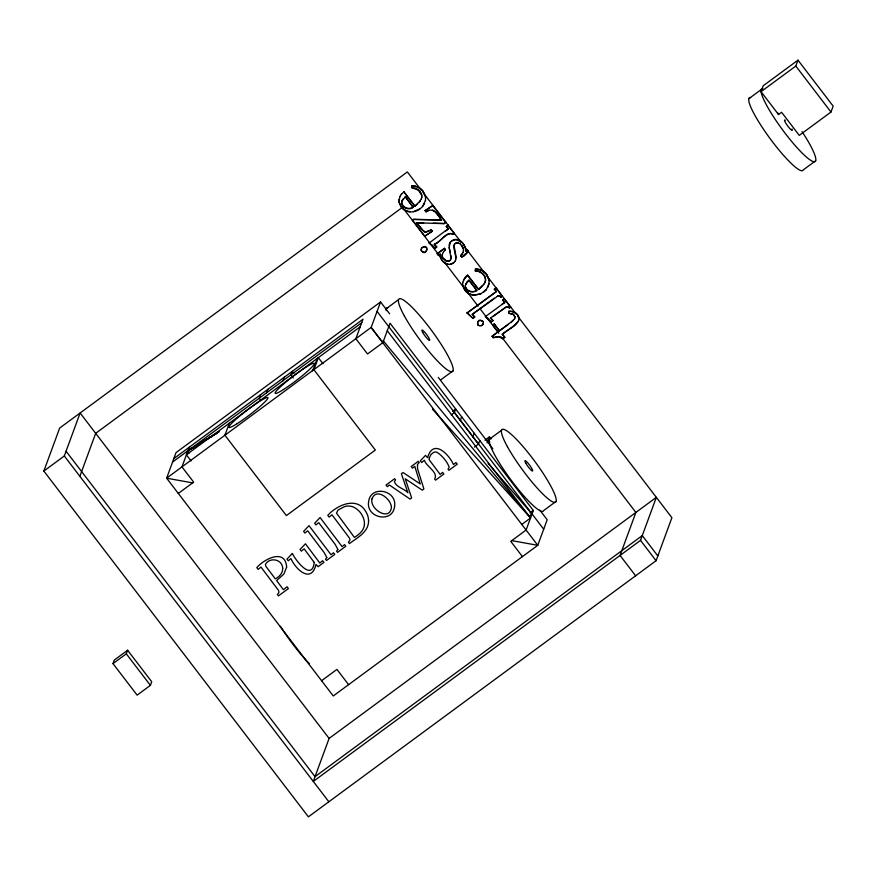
<?xml version="1.0" encoding="UTF-8"?>
<svg xmlns="http://www.w3.org/2000/svg" width="877" height="877" viewBox="0 0 877 877"><rect width="100%" height="100%" fill="white"/><g stroke="black" fill="none" stroke-linecap="round" stroke-linejoin="round"><path stroke-width="1.32" d="M451.041 258.781L449.232 247.424M451.151 255.744L450.526 259.965M421.267 249.068L421.157 250.405C427.198 258.441 429.631 241.054 421.574 248.257M425.444 200.559L425.63 197.139M508.803 313.275L513.341 314.207L514.974 317.057L513.253 314.437L508.803 313.275L508.956 311.291C513.549 310.611 519.184 313.867 518.921 318.932M421.771 195.418L418.482 190.232L411.565 187.59L411.719 185.781L415.128 186.034A14.229 13.944 20.2 0 1 423.065 191.131L425.542 197.38M485.025 282.273C487.316 276.299 480.793 270.971 475.246 270.829L475.411 269.02L478.809 269.283A14.229 13.944 20.2 0 1 486.757 274.38L489.311 280.388L488.138 286.932M518.691 320.302L519.009 318.691M455.656 259.921L455.996 256.029L453.979 245.253M514.656 318.768L515.062 316.827M449.079 245.845C449.21 239.64 457.531 237.283 461.499 241.712A13.868 13.594 20.2 0 1 465.139 247.204L465.862 251.085C471.497 247.467 465.117 257.158 461.653 256.961L460.699 255.711L462.157 254.045M462.979 252.631L463.495 250.57M465.303 285.628L466.981 281.977L469.031 280.037L476.913 290.342C473.163 292.688 467.759 291.877 465.764 287.667M421.333 199.024L421.892 196.974M399.824 196.634L398.936 202.061L401.107 206.972A12.19 11.949 20.2 0 0 409.987 211.916C416.06 212.442 421.793 208.77 424.534 203.442M462.628 282.712L465.106 277.417L467.594 275.159L478.634 289.443L467.594 275.159M425.531 200.329L422.528 206.61M489.223 283.567L486.22 289.859L483.435 292.414M312.859 370.456L317.299 358.397M517.737 316.213L671.903 517.715L656.073 560.721L308.397 816.838L43.85 471.059L59.669 428.053L407.356 171.936L421.464 190.375M43.85 471.059L64.306 455.985L80.125 412.99L329.105 738.423L313.286 781.429L640.517 540.375L656.336 497.369L329.105 738.423M79.862 476.332L95.681 433.326L402.466 207.334L441.504 258.364M113.001 663.615L114.328 660.03L127.614 650.241L151.732 681.769L150.416 685.354L137.13 695.143L113.001 663.615L126.299 653.825L127.614 650.241M322.988 363.747L318.318 357.641L313.889 369.699L375.356 450.044L286.384 515.577L224.918 435.233L229.357 423.174M260.546 394.727L259.219 398.311L260.776 400.34M266.498 392.94L267.825 389.366M283.052 380.761L284.367 377.176M414.942 206.205L403.902 191.92L414.942 206.205L420.467 200.592M413.144 207.334L405.349 196.788L413.144 207.334C407.652 211.96 397.665 204.692 403.288 198.739M411.719 185.781L415.04 186.275A14.229 13.944 20.2 0 1 422.977 191.372L424.676 194.266M411.565 187.59C416.279 187.141 422.626 191.723 421.804 197.215M389.629 313.813L380.552 301.951L371.146 327.516L537.776 545.319L511.773 540.616M413.845 219.283L412.453 220.478L413.845 219.283L441.526 219.995L413.758 219.524M432.306 231.21L424.578 236.319L432.306 231.21L431.352 229.949L426.112 232.098L424.117 231.758L416.443 222.78L423.668 222.966M425.137 210.633L432.986 205.437L425.137 210.633L426.025 211.806C433.106 206.402 438.303 214.865 441.438 220.237M426.025 211.806L429.05 210.316M173.832 458.594L363.012 319.239L355.843 338.719L367.518 353.979L382.854 342.677L390.024 323.196L533.315 510.48L526.101 530.048L510.765 541.361L522.429 556.621M425.082 232.065L431.352 229.949M421.618 251.392L421.245 250.164M426.935 249.868L426.573 247.621M436.625 247.161L434.258 244.409C440.397 242.392 446.886 230.903 453.157 234.302C446.546 230.223 440.594 242.567 434.345 244.168L436.713 246.919L434.915 248.421L429.171 242.808L430.07 243.981M434.915 248.421L436.713 246.919M444.058 223.668L445.812 222.21L444.058 223.668L416.443 222.78M446.316 226.617L448.07 225.159L446.316 226.617L448.388 229.072L445.505 230.947L448.476 228.842L446.404 226.387M442.194 260.316L440.649 257.476L440.111 254.023L438.533 255.481L437.239 253.782L444.442 248.301L445.341 249.835L444.442 248.301M438.533 255.481L437.327 253.541M440.111 254.023C438.993 261.532 449.912 268.713 454.9 261.401M453.069 234.532L454.385 233.403L453.157 234.302M455.284 243.4L457.005 242.49L460.524 243.751M461.653 256.961L468.548 251.337M465.862 251.085L467.244 249.638M475.411 269.02L478.721 269.524A14.229 13.944 20.2 0 1 486.669 274.622L489.223 280.629M475.246 270.829C481.451 270.017 488.862 278.064 484.06 284.082M467.057 313.012L496.393 291.471L494.332 289.015L496.305 291.712L467.057 313.012L472.911 318.428L474.709 316.937L472.352 314.185L494.299 298.202M474.621 317.167L472.352 314.185M472.911 318.428L474.709 316.937M482.909 324.282C481.813 326.693 477.779 326.408 477.537 323.756M482.876 321.212C484.608 323.394 479.094 317.299 477.877 321.848M485.387 316.63L488.423 318.581L491.219 322.002L485.387 316.63L504.779 302.422L502.707 299.967L504.374 298.739L502.62 300.208L504.692 302.664L501.885 304.297M451.293 414.843L454.352 412.585L455.678 409L452.609 411.258M498.158 296.02L499.243 295.692L497.193 296.437M500.997 297.171L502.302 296.031L500.997 297.171L499.156 295.933M491.219 322.002L493.006 320.511L490.649 317.759M494.332 323.898L492.655 325.301L494.332 323.898L499.517 330.87L494.244 324.139M460.348 420.423L461.664 416.838M518.186 321.442L514.207 325.553L502.368 334.148L504.79 337.228L502.949 338.763L498.695 336.779L493.214 337.656L492.161 336.286L497.939 331.857L492.742 325.06M493.214 337.656L498.783 336.538L501.216 337.064L502.949 338.763M506.544 306.972L507.63 306.643L509.46 307.882L507.542 306.884L505.569 307.388L493.323 316.213M497.939 331.857L492.161 336.286M508.956 311.291C512.453 311.269 517.825 313.045 518.778 317.551M509.373 308.123L510.677 306.983L509.46 307.882M504.703 337.47L502.368 334.148M472.933 436.878L474.26 433.293M474.391 447.127L478.48 444.113L479.796 440.528M487.108 442.885L489.278 436.987L490.879 439.059M761.039 91.679L763.209 85.771L797.982 60.162L833.15 106.128L830.979 112.037L799.276 135.387L781.604 112.289L778.546 114.547L761.039 91.679L795.812 66.06L797.982 60.162M421.179 249.309L421.662 248.016M477.965 321.607L477.921 324.972M482.821 324.523L483.326 323.218M454.45 244.102L453.902 248.081L455.974 258.101M518.778 320.072C515.84 327 507.41 329.456 502.28 334.389M443.554 251.633L442.392 254.286A5.24 5.13 20.2 0 0 442.699 258.046L446.612 261.467L449.572 260.929L450.614 259.724M450.285 242.151L449.145 247.665L450.153 252.225M454.812 261.642L455.755 259.691M421.42 198.794L418.987 202.631M463.067 252.401L460.699 255.711M401.907 201.206L405.349 196.788M465.599 284.455L468.943 280.278L476.825 290.583C472.878 293.313 466.115 291.679 465.413 286.538M312.223 370.905L313.407 368.954M399.737 196.865L401.414 194.168M463.418 280.114L467.507 275.4M514.744 318.526L510.874 322.626M484.148 283.841L478.634 289.443M443.466 251.874L445.428 249.594M426.606 250.701L424.775 252.05M454.363 244.343L457.005 242.49M482.767 285.639L478.721 289.213M486.307 289.618L480.443 294.113L473.679 295.165A12.19 11.949 20.2 0 1 464.799 290.221L462.628 285.31L462.716 282.471M401.326 194.409L403.902 191.92M513.352 320.357L499.517 330.87M415.029 205.963L417.266 204.177M528.842 516.323L532.032 513.955L488.138 463.374M429.083 243.039L445.593 230.717M437.239 253.782L444.354 248.542M380.552 301.951L176.036 452.609L166.63 478.173L333.26 695.965L537.776 545.308L547.182 519.743L539.826 510.129M172.561 462.069L361.741 322.714M360.25 326.759L186.406 454.812L191.076 460.918M386.286 308.66L398.553 299.627M178.294 493.444L193.642 482.142L181.967 466.893L189.169 447.292L190.726 449.331M748.914 98.619L761.181 89.575M494.244 289.257L495.998 287.788L502.214 296.273M491.306 321.771L493.006 320.511M440.747 379.851L453.025 370.807M503.036 338.522L504.79 337.228M815.643 160.776L803.376 169.809A45.078 7.476 53.6 0 1 769.535 137.853A45.078 7.476 53.6 0 1 750.635 97.665M484.937 440.188L489.278 436.987M489.3 439.289L501.567 430.245M530.026 512.902L533.315 510.48M521.782 524.457L530.541 518L387.261 330.717M556.04 501.436L543.762 510.469A45.078 7.476 53.6 0 1 509.932 478.535A45.078 7.476 53.6 0 1 491.021 438.336M321.585 680.705L336.932 669.414L348.597 684.663M499.605 330.629L508.276 324.358M472.264 314.426L498.246 295.779M189.443 452.828L187.897 450.778L219.272 431.495L187.842 450.921L217.014 433.183M187.897 450.778L218.22 432.35M419.842 208.923L413.527 211.554M453.376 262.892L450.197 264.218M451.6 240.989L455.656 239.574L461.412 241.942A13.868 13.594 20.2 0 1 465.051 247.446M481.078 325.63L482.12 325.126M422.385 247.413L424.621 246.843L426.485 247.862M478.689 320.993L480.925 320.423L482.788 321.453M449.66 260.699L446.7 261.236L442.797 257.805A5.24 5.13 20.2 0 1 442.479 254.045M506.632 306.731L490.561 318L492.918 320.752M413.231 207.093C409.033 210.151 401.611 207.706 401.699 202.148M480.53 293.883L474.917 294.88M433.227 223.186L444.146 223.427M456.917 242.732L460.436 243.992L463.385 248.925M192.622 482.887L166.63 478.184L371.179 327.417L382.854 342.677M448.29 264.262L446.25 263.714L442.852 261.028M423.613 252.148L421.705 251.151M425.17 231.824L422.473 230.048L416.531 222.55M432.745 209.965L435.672 212.102L441.526 219.995M478.009 324.731L478.809 325.411M500.175 296.042L501.085 296.93M432.12 244.99L435.003 248.18M472.999 318.187L467.145 312.771M432.438 409.153L530.541 518L383.074 340.561M795.812 66.06L830.979 112.037M467.156 249.879L468.461 251.567M423.12 192.545L461.302 242.447M464.624 246.788L484.542 272.824M486.198 274.983L516.082 314.043M432.898 205.678L445.724 222.44M447.983 225.389L454.297 233.633M504.286 298.98L510.589 307.224M460.787 255.47L461.74 256.72M425.224 210.392L426.112 211.565M431.265 230.191L432.218 231.44M412.541 220.237L424.665 236.077M444.825 262.716L478.053 306.139M479.719 308.309L498.827 333.282M502.148 337.634L635.891 512.442L620.061 555.448L635.628 575.783M492.249 336.044L493.302 337.415M657.838 555.941L642.271 535.595L315.04 776.649L66.06 451.216M640.517 540.375L656.073 560.721M488.193 439.936L489.794 442.019M438.303 377.428L492.841 448.717M543.707 529.204L377.077 311.412M454.352 412.585L478.48 444.113M293.795 373.405L292.238 371.377L290.923 374.95L293.258 378.009M64.306 455.985L328.853 801.775M126.299 653.825L150.416 685.354M461.982 245.242L463.473 248.684L463.407 250.811M462.716 285.069L464.887 289.98A12.19 11.949 20.2 0 0 473.766 294.924M225.488 433.709L225.575 434.729M465.391 285.387L465.325 286.779M483.315 322.144L483.238 323.46M399.024 199.222L399.024 201.82L401.195 206.731A12.19 11.949 20.2 0 0 410.074 211.675M778.546 114.547A27.132 4.506 53.6 0 1 777.778 112.892M792.008 128.985A6.435 1.063 53.6 0 1 787.974 126.365A6.435 1.063 53.6 0 1 785.266 120.171M802.038 131.605A45.078 7.476 53.6 0 1 812.826 161.434A45.078 7.476 53.6 0 1 777.165 122.265A45.078 7.476 53.6 0 1 762.913 88.632M309.46 663.79A45.078 7.476 53.6 0 1 280.388 626.277M386.165 310.655A45.078 7.476 53.6 0 1 388.007 307.706M371.936 499.002C369.601 509.362 389.87 521.738 391.416 507.377C391.175 498.86 376.112 487.053 371.936 499.002M314.24 562.453C311.949 581.922 295.396 560.03 292.348 553.442L286.965 559.109L288.226 560.765L290.945 558.583C295.692 569.546 311.357 584.038 315.972 564.47L318.11 566.685L323.92 562.409L322.615 560.71L319.82 563.023L305.426 543.795L300.044 549.473L301.315 551.129L304.144 548.849L314.24 562.453M282.679 568.208C283.019 573.01 279.259 576.748 275.356 578.908L265.852 566.312L265.413 564.492C269.48 556.862 282.317 559.011 282.679 568.208M368.581 520.85C368.68 532.065 357.049 537.831 349.43 543.608L348.41 542.271L349.956 540.133L349.561 538.204L331.955 514.777L329.149 517.101L327.79 515.314C337.141 504.845 357.564 495.878 366.126 512.168A17.968 17.617 20.2 0 1 368.406 518.57L368.581 520.85M429.346 457.805L429.105 459.647L440.133 474.391L442.6 472.385L443.861 474.04L435.573 480.147L434.652 478.941C438.686 472.341 426.079 466.465 424.424 460.25L421.662 462.541L420.357 460.842L425.498 455.349L427.548 457.695C433.194 438.325 448.585 453.804 453.497 464.547L455.963 462.541L457.235 464.196L448.947 470.302L448.015 469.085L449.254 467.298C447.084 461.445 442.381 455.897 437.185 452.357A4.484 4.396 20.2 0 0 433.556 452.433L431.045 454.385L429.346 457.805M286.647 567.068L283.885 574.029L276.628 580.563L283.424 589.706L287.009 586.746L288.401 588.566L278.447 595.9L277.428 594.562L278.963 592.424L278.579 590.495L260.973 567.068L258.167 569.392L256.808 567.605C263.834 559.285 285.288 547.862 286.647 567.068M417.474 464.547L417.551 468.724L423.887 488.949L422.265 490.144L405.251 478.798L411.653 497.961L410.107 499.101L389.355 485.003L387.294 486.713L386.023 485.058L394.639 478.71L395.571 479.927L394.387 481.55C396.031 487.206 404.165 488.577 407.86 492.666L401.381 473.744L403.047 472.517L420.269 483.972L414.755 466.301L412.486 468.154L411.214 466.498L418.285 461.291L419.217 462.508L417.474 464.547M394.595 506.248C392.984 523.569 366.115 518.318 368.581 501.951C370.215 484.762 397.171 489.892 394.595 506.248M364.448 524.468C364.032 530.464 359.164 534.488 354.418 537.415L336.461 513.089L338.051 510.041L344.409 506.665A12.738 12.497 20.2 0 1 353.223 506.95C359.888 509.965 364.733 517.079 364.448 524.468M326.781 557.509L325.553 559.307L326.474 560.524L334.762 554.417L333.501 552.751L331.035 554.757L309.022 525.663L303.606 531.363L304.9 533.063L307.663 530.782L324.172 552.609L326.781 557.509M337.831 549.375L336.604 551.162L337.524 552.378L345.823 546.272L344.551 544.617L342.085 546.623L320.083 517.529L314.657 523.229L315.95 524.928L318.713 522.637L335.222 544.464L337.831 549.375M283.49 389.52A24.677 2.653 -37.4 0 0 314.339 363.911A24.677 2.653 -37.4 0 0 286.406 381.594A24.677 2.653 -37.4 0 0 283.49 389.52M237.185 423.624A24.589 2.642 -37.4 0 0 267.913 398.114A24.589 2.642 -37.4 0 0 240.09 415.731A24.589 2.642 -37.4 0 0 237.185 423.624M507.377 446.59A45.078 7.476 53.6 0 0 554.308 502.389A45.078 7.476 53.6 0 0 524.72 448.542A45.078 7.476 53.6 0 0 507.377 446.59M525.74 463.089A6.435 1.063 53.6 0 0 532.449 471.059A6.435 1.063 53.6 0 0 528.217 463.374A6.435 1.063 53.6 0 0 525.74 463.089M404.363 315.961A45.078 7.476 53.6 0 0 451.304 371.76A45.078 7.476 53.6 0 0 421.705 317.923A45.078 7.476 53.6 0 0 404.363 315.961M422.725 332.46A6.435 1.063 53.6 0 0 429.434 340.44A6.435 1.063 53.6 0 0 425.202 332.745A6.435 1.063 53.6 0 0 422.725 332.46"/></g></svg>
